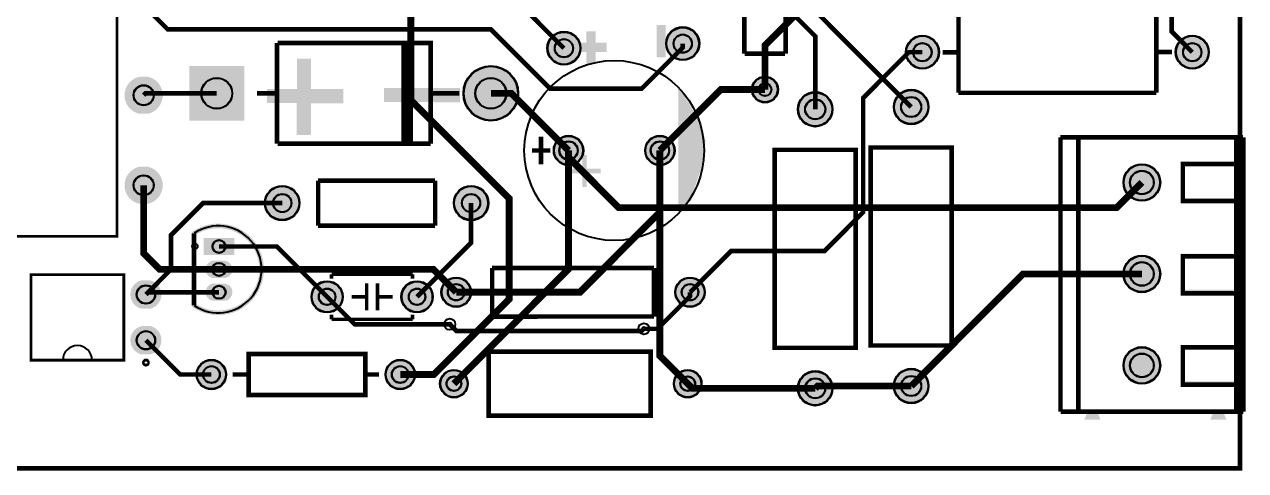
# Model space of a CAD drawing. Extents: x 610 to 6177, y 70 to 2783.
# Drawn here: x 3484 to 6157, y 70 to 1046 of the extents above; entities that cross this region are included whole.
import ezdxf

# ---------------------------------------------------------------- set-up
doc = ezdxf.new("R2010")
doc.units = 9
for name, color, linetype, true_color in [('BoardOutLine', 7, 'Continuous', 0xff00ff), ('BottomLayer', 7, 'Continuous', 0x0000ff), ('BottomSolderMaskLayer', 7, 'Continuous', 0xaa00ff), ('Document', 7, 'Continuous', 0xffffff), ('Hole', 7, 'Continuous', 0x222222), ('Multi-Layer', 7, 'Continuous', 0xc0c0c0), ('TopLayer', 7, 'Continuous', 0xff0000), ('TopSilkLayer', 7, 'Continuous', 0xffcc00), ('TopSolderMaskLayer', 7, 'Continuous', 0x800080)]:
    doc.layers.add(name, color=color, linetype=linetype, true_color=true_color)

msp = doc.modelspace()

# ---------------------------------------------------------------- hatches: boundary and pattern name
at = {"layer": 'BottomSolderMaskLayer'}
for points in [[(4628.6, 993.7, 1), (4701.4, 993.7, 1)], [(4888.6, 1003.7, 1), (4961.4, 1003.7, 1)], [(5413.3, 985, 1), (5486.2, 985, 1)], [(6003.8, 985, 1), (6076.7, 985, 1)], [(3965.1, 834.9), (3844.9, 834.9), (3844.9, 955.1), (3965.1, 955.1)], [(4444.9, 895, 1), (4565.1, 895, 1)], [(3755.1, 931.1, -0.785398), (3755.1, 850.4), (3734.9, 850.4, -0.785398), (3734.9, 931.1)], [(5076.4, 903.3, 1), (5133.6, 903.3, 1)], [(5177, 860.1, 1), (5253, 860.1, 1)], [(5387, 865.1, 1), (5463, 865.1, 1)], [(4642.5, 770, 1), (4707.5, 770, 1)], [(4842.5, 770, 1), (4907.5, 770, 1)], [(3755.1, 734.3, -0.785398), (3755.1, 653.5), (3734.9, 653.5, -0.785398), (3734.9, 734.3)], [(5889.6, 700, 1), (5970.4, 700, 1)], [(4010.3, 655, 1), (4086.3, 655, 1)], [(4423.7, 655, 1), (4499.7, 655, 1)], [(3943.3, 578.3), (3943.3, 541.7), (3876.7, 541.7), (3876.7, 578.3)], [(5889.6, 500, 1), (5970.4, 500, 1)], [(3924.6, 528.7, -0.785398), (3924.6, 491.3), (3895.4, 491.3, -0.785398), (3895.4, 528.7)], [(3740.3, 424, -0.785398), (3740.3, 486), (3759.7, 486, -0.785398), (3759.7, 424)], [(4112.1, 450, 1), (4181, 450, 1)], [(4309, 450, 1), (4377.9, 450, 1)], [(4396.6, 460, 1), (4461.6, 460, 1)], [(4908.4, 460, 1), (4973.4, 460, 1)], [(3924.6, 478.7, -0.785398), (3924.6, 441.3), (3895.4, 441.3, -0.785398), (3895.4, 478.7)], [(3740.3, 324, -0.785398), (3740.3, 386), (3759.7, 386, -0.785398), (3759.7, 324)], [(5889.6, 300, 1), (5970.4, 300, 1)], [(3860.8, 280, 1), (3925.8, 280, 1)], [(4274.2, 280, 1), (4339.2, 280, 1)], [(4393.6, 260, 1), (4454.6, 260, 1)], [(4905.4, 260, 1), (4966.4, 260, 1)], [(5177, 249.9, 1), (5253, 249.9, 1)], [(5387, 254.9, 1), (5463, 254.9, 1)]]:
    msp.add_hatch(color=256, dxfattribs=at).paths.add_polyline_path(points)
at = {"layer": 'Document'}
for points in [[(4867.9, 974.1), (4867.9, 1044.1), (4887.9, 1044.1), (4887.9, 974.1)], [(4734.3, 1030.6), (4734.3, 960.6), (4714.3, 960.6), (4714.3, 1030.6)], [(4688.3, 1005.7), (4758.3, 1005.7), (4758.3, 985.7), (4688.3, 985.7)], [(4079.9, 804), (4110.6, 804), (4111.4, 804.8), (4111.4, 970.1), (4110.6, 970.9), (4081.4, 970.9), (4080.7, 970.1), (4080.7, 953.6)], [(4181.8, 873), (4181.8, 903.7), (4181.1, 904.5), (4015.7, 904.5), (4014.9, 903.7), (4014.9, 874.6), (4015.7, 873.8), (4032.2, 873.8)], [(4437.8, 875.4), (4437.8, 906.1), (4437, 906.9), (4271.6, 906.9), (4270.8, 906.1), (4270.8, 877), (4271.6, 876.2), (4288.1, 876.2)], [(4705, 740), (4705, 690), (4715, 690), (4715, 760), (4705, 760)], [(4675, 730), (4745, 730), (4745, 720), (4675, 720)], [(6130.8, 744.1), (6016.6, 744.1), (6016.6, 736.2), (6130.8, 736.2)], [(6016.6, 736.2), (6016.6, 665.4), (6024.5, 665.4), (6024.5, 736.2)], [(6130.8, 657.5), (6016.6, 657.5), (6016.6, 665.4), (6130.8, 665.4)], [(3852.6, 426.9), (3852, 427.4), (3851.5, 427.9), (3851.1, 428.4), (3850.8, 429.1), (3850.5, 429.7), (3850.4, 430.4), (3850.3, 431.1), (3850.3, 431.1), (3850.4, 431.8), (3850.5, 432.4), (3850.7, 433), (3851, 433.6), (3851.3, 434.2), (3851.8, 434.6), (3852.3, 435.1), (3852.8, 435.4), (3853.4, 435.7), (3854, 435.9), (3854.7, 436.1), (3855.3, 436.1), (3855.3, 436.1), (3856.1, 436.1), (3856.8, 435.9), (3857.5, 435.6), (3858.1, 435.2), (3858.1, 435.2), (3860.5, 433.7), (3862.9, 432.3), (3865.3, 430.9), (3867.8, 429.6), (3870.3, 428.4), (3872.9, 427.2), (3875.5, 426.2), (3878.1, 425.2), (3880.7, 424.3), (3883.4, 423.5), (3886.1, 422.8), (3888.8, 422.1), (3891.6, 421.6), (3894.3, 421.1), (3897.1, 420.7), (3899.9, 420.4), (3902.7, 420.2), (3905.4, 420), (3908.2, 420), (3908.2, 420), (3911, 420), (3913.7, 420.2), (3916.4, 420.4), (3919.1, 420.7), (3921.8, 421), (3924.5, 421.5), (3927.1, 422), (3929.8, 422.6), (3932.4, 423.3), (3935, 424.1), (3937.6, 424.9), (3940.2, 425.8), (3942.7, 426.8), (3945.2, 427.9), (3947.6, 429.1), (3950.1, 430.3), (3952.5, 431.6), (3954.8, 433), (3957.1, 434.4), (3959.4, 435.9), (3961.6, 437.5), (3963.7, 439.2), (3965.9, 440.9), (3967.9, 442.6), (3969.9, 444.5), (3971.9, 446.4), (3973.8, 448.3), (3975.6, 450.3), (3977.4, 452.4), (3979.1, 454.5), (3980.7, 456.7), (3982.3, 458.9), (3983.8, 461.1), (3985.3, 463.4), (3986.6, 465.8), (3987.9, 468.2), (3989.2, 470.6), (3990.3, 473.1), (3991.4, 475.6), (3992.4, 478.1), (3993.3, 480.6), (3994.2, 483.2), (3994.9, 485.8), (3995.6, 488.5), (3996.2, 491.1), (3996.8, 493.8), (3997.2, 496.5), (3997.6, 499.2), (3997.9, 501.9), (3998.1, 504.6), (3998.2, 507.3), (3998.2, 510), (3998.2, 512.7), (3998.1, 515.4), (3997.9, 518.1), (3997.6, 520.8), (3997.2, 523.5), (3996.8, 526.2), (3996.2, 528.9), (3995.6, 531.5), (3994.9, 534.2), (3994.2, 536.8), (3993.3, 539.4), (3992.4, 541.9), (3991.4, 544.4), (3990.3, 546.9), (3989.2, 549.4), (3987.9, 551.8), (3986.6, 554.2), (3985.3, 556.6), (3983.8, 558.9), (3982.3, 561.1), (3980.7, 563.3), (3979.1, 565.5), (3977.4, 567.6), (3975.6, 569.7), (3973.8, 571.7), (3971.9, 573.6), (3969.9, 575.5), (3967.9, 577.4), (3965.9, 579.1), (3963.7, 580.8), (3961.6, 582.5), (3959.4, 584.1), (3957.1, 585.6), (3954.8, 587), (3952.5, 588.4), (3950.1, 589.7), (3947.6, 590.9), (3945.2, 592.1), (3942.7, 593.1), (3940.2, 594.2), (3937.6, 595.1), (3935, 595.9), (3932.4, 596.7), (3929.8, 597.4), (3927.1, 598), (3924.5, 598.5), (3921.8, 599), (3919.1, 599.3), (3916.4, 599.6), (3913.7, 599.8), (3911, 600), (3908.2, 600), (3908.2, 600), (3905.4, 600), (3902.7, 599.8), (3899.9, 599.6), (3897.1, 599.3), (3894.3, 598.9), (3891.6, 598.4), (3888.8, 597.9), (3886.1, 597.2), (3883.4, 596.5), (3880.7, 595.7), (3878.1, 594.8), (3875.5, 593.8), (3872.9, 592.8), (3870.3, 591.6), (3867.8, 590.4), (3865.3, 589.1), (3862.9, 587.7), (3860.5, 586.3), (3858.1, 584.8), (3858.1, 584.8), (3857.5, 584.4), (3856.8, 584.1), (3856.1, 584), (3855.4, 583.9), (3855.4, 583.9), (3854.7, 584), (3854.1, 584.1), (3853.4, 584.3), (3852.9, 584.6), (3852.3, 585), (3851.8, 585.4), (3851.4, 585.9), (3851, 586.4), (3850.7, 587), (3850.5, 587.6), (3850.4, 588.3), (3850.4, 588.9), (3850.4, 588.9), (3850.4, 589.6), (3850.6, 590.3), (3850.8, 591), (3851.1, 591.6), (3851.5, 592.1), (3852, 592.6), (3852.6, 593.1), (3855.1, 594.7), (3857.6, 596.2), (3860.1, 597.7), (3862.8, 599.1), (3865.4, 600.4), (3868.1, 601.6), (3870.8, 602.7), (3873.6, 603.8), (3876.3, 604.8), (3879.2, 605.7), (3882, 606.5), (3884.8, 607.2), (3887.7, 607.9), (3890.6, 608.4), (3893.5, 608.9), (3896.5, 609.3), (3899.4, 609.6), (3902.3, 609.8), (3905.3, 610), (3908.2, 610), (3911.1, 610), (3914, 609.8), (3916.8, 609.6), (3919.6, 609.3), (3922.5, 609), (3925.3, 608.5), (3928.1, 608), (3930.9, 607.4), (3933.7, 606.7), (3936.4, 605.9), (3939.1, 605.1), (3941.8, 604.2), (3944.5, 603.2), (3947.2, 602.1), (3949.8, 601), (3952.4, 599.7), (3954.9, 598.4), (3957.4, 597.1), (3959.9, 595.6), (3962.3, 594.1), (3964.7, 592.5), (3967, 590.9), (3969.3, 589.2), (3971.5, 587.4), (3973.7, 585.6), (3975.9, 583.7), (3977.9, 581.7), (3980, 579.7), (3981.9, 577.6), (3983.8, 575.5), (3985.7, 573.3), (3987.4, 571.1), (3989.1, 568.8), (3990.8, 566.4), (3992.4, 564.1), (3993.9, 561.6), (3995.3, 559.2), (3996.7, 556.7), (3998, 554.1), (3999.2, 551.5), (4000.4, 548.9), (4001.4, 546.3), (4002.4, 543.6), (4003.4, 540.9), (4004.2, 538.2), (4005, 535.4), (4005.6, 532.6), (4006.3, 529.9), (4006.8, 527.1), (4007.2, 524.2), (4007.6, 521.4), (4007.9, 518.6), (4008.1, 515.7), (4008.2, 512.9), (4008.2, 510), (4008.2, 507.1), (4008.1, 504.3), (4007.9, 501.4), (4007.6, 498.6), (4007.2, 495.8), (4006.8, 492.9), (4006.3, 490.1), (4005.6, 487.4), (4005, 484.6), (4004.2, 481.8), (4003.4, 479.1), (4002.4, 476.4), (4001.4, 473.7), (4000.4, 471.1), (3999.2, 468.5), (3998, 465.9), (3996.7, 463.3), (3995.3, 460.8), (3993.9, 458.4), (3992.4, 455.9), (3990.8, 453.6), (3989.1, 451.2), (3987.4, 448.9), (3985.7, 446.7), (3983.8, 444.5), (3981.9, 442.4), (3980, 440.3), (3977.9, 438.3), (3975.9, 436.3), (3973.7, 434.4), (3971.5, 432.6), (3969.3, 430.8), (3967, 429.1), (3964.7, 427.5), (3962.3, 425.9), (3959.9, 424.4), (3957.4, 422.9), (3954.9, 421.6), (3952.4, 420.3), (3949.8, 419), (3947.2, 417.9), (3944.5, 416.8), (3941.8, 415.8), (3939.1, 414.9), (3936.4, 414.1), (3933.7, 413.3), (3930.9, 412.6), (3928.1, 412), (3925.3, 411.5), (3922.5, 411), (3919.6, 410.7), (3916.8, 410.4), (3914, 410.2), (3911.1, 410), (3908.2, 410), (3908.2, 410), (3905.3, 410), (3902.3, 410.2), (3899.4, 410.4), (3896.5, 410.7), (3893.5, 411.1), (3890.6, 411.6), (3887.7, 412.1), (3884.8, 412.8), (3882, 413.5), (3879.1, 414.3), (3876.3, 415.2), (3873.6, 416.2), (3870.8, 417.3), (3868.1, 418.4), (3865.4, 419.6), (3862.7, 421), (3860.1, 422.3), (3857.6, 423.8), (3855, 425.3), (3852.6, 426.9)], [(6130.8, 544.1), (6016.6, 544.1), (6016.6, 536.2), (6130.8, 536.2)], [(6016.6, 536.2), (6016.6, 465.4), (6024.5, 465.4), (6024.5, 536.2)], [(6130.8, 457.5), (6016.6, 457.5), (6016.6, 465.4), (6130.8, 465.4)], [(6130.8, 344.1), (6016.6, 344.1), (6016.6, 336.2), (6130.8, 336.2)], [(6016.6, 336.2), (6016.6, 265.4), (6024.5, 265.4), (6024.5, 336.2)], [(6130.8, 257.5), (6016.6, 257.5), (6016.6, 265.4), (6130.8, 265.4)], [(5831.6, 200.8), (5839.4, 181.1), (5804, 181.1), (5811.9, 200.8)], [(6107.2, 200.8), (6115, 181.1), (6079.6, 181.1), (6087.5, 200.8)]]:
    msp.add_hatch(color=256, dxfattribs=at).paths.add_polyline_path(points)
at = {"layer": 'Multi-Layer'}
for points in [[(4629.6, 993.7, 1), (4700.4, 993.7, 1)], [(4889.6, 1003.7, 1), (4960.4, 1003.7, 1)], [(5414.3, 985, 1), (5485.2, 985, 1)], [(6004.8, 985, 1), (6075.7, 985, 1)], [(3964.1, 835.9), (3845.9, 835.9), (3845.9, 954.1), (3964.1, 954.1)], [(4445.9, 895, 1), (4564.1, 895, 1)], [(3754.8, 930.1, -0.785398), (3754.8, 851.4), (3735.2, 851.4, -0.785398), (3735.2, 930.1)], [(5077.4, 903.3, 1), (5132.6, 903.3, 1)], [(5178, 860.1, 1), (5252, 860.1, 1)], [(5388, 865.1, 1), (5462, 865.1, 1)], [(4643.5, 770, 1), (4706.5, 770, 1)], [(4843.5, 770, 1), (4906.5, 770, 1)], [(3754.8, 733.3, -0.785398), (3754.8, 654.5), (3735.2, 654.5, -0.785398), (3735.2, 733.3)], [(5890.6, 700, 1), (5969.4, 700, 1)], [(4011.3, 655, 1), (4085.3, 655, 1)], [(4424.7, 655, 1), (4498.7, 655, 1)], [(3941.5, 577.7), (3941.5, 542.3), (3878.5, 542.3), (3878.5, 577.7)], [(5890.6, 500, 1), (5969.4, 500, 1)], [(3923.8, 527.7, -0.785398), (3923.8, 492.3), (3896.2, 492.3, -0.785398), (3896.2, 527.7)], [(3740.6, 425, -0.785398), (3740.6, 485), (3759.4, 485, -0.785398), (3759.4, 425)], [(4113.1, 450, 1), (4180, 450, 1)], [(4310, 450, 1), (4376.9, 450, 1)], [(4397.6, 460, 1), (4460.6, 460, 1)], [(4909.4, 460, 1), (4972.4, 460, 1)], [(3923.8, 477.7, -0.785398), (3923.8, 442.3), (3896.2, 442.3, -0.785398), (3896.2, 477.7)], [(3740.6, 325, -0.785398), (3740.6, 385), (3759.4, 385, -0.785398), (3759.4, 325)], [(5890.6, 300, 1), (5969.4, 300, 1)], [(3861.8, 280, 1), (3924.8, 280, 1)], [(4275.2, 280, 1), (4338.2, 280, 1)], [(4394.6, 260, 1), (4453.6, 260, 1)], [(4906.4, 260, 1), (4965.4, 260, 1)], [(5178, 249.9, 1), (5252, 249.9, 1)], [(5388, 254.9, 1), (5462, 254.9, 1)]]:
    msp.add_hatch(color=256, dxfattribs=at).paths.add_polyline_path(points)
at = {"layer": 'TopSilkLayer'}
msp.add_hatch(color=256, dxfattribs=at).paths.add_polyline_path([(4915, 910), (4915, 630), (4945, 670), (4965, 730), (4975, 790), (4965, 830)])
at = {"layer": 'TopSolderMaskLayer'}
for points in [[(4628.6, 993.7, 1), (4701.4, 993.7, 1)], [(4888.6, 1003.7, 1), (4961.4, 1003.7, 1)], [(5413.3, 985, 1), (5486.2, 985, 1)], [(6003.8, 985, 1), (6076.7, 985, 1)], [(3965.1, 834.9), (3844.9, 834.9), (3844.9, 955.1), (3965.1, 955.1)], [(4444.9, 895, 1), (4565.1, 895, 1)], [(3755.1, 931.1, -0.785398), (3755.1, 850.4), (3734.9, 850.4, -0.785398), (3734.9, 931.1)], [(5076.4, 903.3, 1), (5133.6, 903.3, 1)], [(5177, 860.1, 1), (5253, 860.1, 1)], [(5387, 865.1, 1), (5463, 865.1, 1)], [(4642.5, 770, 1), (4707.5, 770, 1)], [(4842.5, 770, 1), (4907.5, 770, 1)], [(3755.1, 734.3, -0.785398), (3755.1, 653.5), (3734.9, 653.5, -0.785398), (3734.9, 734.3)], [(5889.6, 700, 1), (5970.4, 700, 1)], [(4010.3, 655, 1), (4086.3, 655, 1)], [(4423.7, 655, 1), (4499.7, 655, 1)], [(3943.3, 578.3), (3943.3, 541.7), (3876.7, 541.7), (3876.7, 578.3)], [(5889.6, 500, 1), (5970.4, 500, 1)], [(3924.6, 528.7, -0.785398), (3924.6, 491.3), (3895.4, 491.3, -0.785398), (3895.4, 528.7)], [(3740.3, 424, -0.785398), (3740.3, 486), (3759.7, 486, -0.785398), (3759.7, 424)], [(4112.1, 450, 1), (4181, 450, 1)], [(4309, 450, 1), (4377.9, 450, 1)], [(4396.6, 460, 1), (4461.6, 460, 1)], [(4908.4, 460, 1), (4973.4, 460, 1)], [(3924.6, 478.7, -0.785398), (3924.6, 441.3), (3895.4, 441.3, -0.785398), (3895.4, 478.7)], [(3740.3, 324, -0.785398), (3740.3, 386), (3759.7, 386, -0.785398), (3759.7, 324)], [(5889.6, 300, 1), (5970.4, 300, 1)], [(3860.8, 280, 1), (3925.8, 280, 1)], [(4274.2, 280, 1), (4339.2, 280, 1)], [(4393.6, 260, 1), (4454.6, 260, 1)], [(4905.4, 260, 1), (4966.4, 260, 1)], [(5177, 249.9, 1), (5253, 249.9, 1)], [(5387, 254.9, 1), (5463, 254.9, 1)]]:
    msp.add_hatch(color=256, dxfattribs=at).paths.add_polyline_path(points)

# ---------------------------------------------------------------- linework, layer by layer
at = {"layer": 'BoardOutLine', "const_width": 10}
msp.add_lwpolyline([(625, 2770), (6145, 2770), (6145, 75), (625, 75), (625, 2770)], close=True, dxfattribs=at)
at = {"layer": 'BottomLayer'}
for points, const_width in [([(6040.3, 985), (5995, 1030.3), (5995, 1495), (5950, 1540), (5725, 1540), (5705, 1520)], 10), ([(4665, 993.7), (4578.7, 1080), (4305, 1080), (4090, 1295), (3865, 1295), (3840, 1320)], 10), ([(5425, 1150), (5255, 1150), (5105, 1000), (5105, 903.3)], 15), ([(3745, 1087.6), (3797.6, 1035), (4505, 1035), (4635, 905), (4835, 905), (4925, 995), (4925, 1003.7)], 10), ([(4940.9, 460), (5030.9, 550), (5235, 550), (5320, 635), (5320, 885), (5420, 985), (5449.7, 985)], 10), ([(4875, 770), (5008.3, 903.3), (5105, 903.3)], 15), ([(3745, 890.8), (3749.2, 895), (3905, 895)], 10), ([(4429.1, 460), (4700, 460), (4875, 635), (4875, 770)], 15), ([(4875, 770), (4875, 320.9), (4935.9, 260)], 15), ([(3745, 693.9), (3745, 545), (3780, 510), (3910, 510)], 15), ([(3910, 510), (4379.1, 510), (4429.1, 460)], 15), ([(5425, 254.9), (5670.1, 500), (5930, 500)], 15), ([(4415, 390), (4430, 375), (4835, 375), (4840, 380)], 10), ([(4935.9, 260), (4946, 249.9), (5215, 249.9)], 15), ([(5215, 249.9), (5220, 254.9), (5425, 254.9)], 15)]:
    msp.add_lwpolyline(points, dxfattribs=dict(at, const_width=const_width))
at = {"layer": 'BottomSolderMaskLayer'}
for centre, radius in [((4665, 993.7), 36.4), ((4925, 1003.7), 36.4), ((4925, 1003.7), 20.2), ((5449.7, 985), 36.4), ((6040.3, 985), 36.4), ((4665, 993.7), 20.2), ((5449.7, 985), 20.2), ((6040.3, 985), 20.2), ((4505, 895), 60.1), ((3745, 890.8), 22.2), ((3905, 895), 34), ((4505, 895), 34), ((5105, 903.3), 28.6), ((5105, 903.3), 14.3), ((5215, 860.1), 38), ((5215, 860.1), 22.2), ((5425, 865.1), 38), ((5425, 865.1), 22.2), ((4675, 770), 32.5), ((4875, 770), 32.5), ((4675, 770), 20.3), ((4875, 770), 20.3), ((5930, 700), 40.4), ((5930, 700), 26.2), ((3745, 693.9), 22.2), ((4048.3, 655), 38), ((4048.3, 655), 20.2), ((4461.7, 655), 38), ((4461.7, 655), 20.2), ((3910, 560), 14.6), ((5930, 500), 40.4), ((3910, 510), 14.6), ((5930, 500), 26.2), ((4146.6, 450), 34.5), ((4343.4, 450), 34.5), ((4429.1, 460), 32.5), ((4940.9, 460), 32.5), ((3750, 455), 20.3), ((3910, 460), 14.6), ((4146.6, 450), 18.2), ((4343.4, 450), 18.2), ((4429.1, 460), 18.3), ((4940.9, 460), 18.3), ((3750, 355), 20.3), ((5930, 300), 40.4), ((5930, 300), 26.2), ((3893.3, 280), 32.5), ((3893.3, 280), 18.6), ((4306.7, 280), 32.5), ((4306.7, 280), 18.6), ((4424.1, 260), 30.5), ((4424.1, 260), 16.3), ((4935.9, 260), 30.5), ((4935.9, 260), 16.3), ((5215, 249.9), 38), ((5215, 249.9), 22.2), ((5425, 254.9), 38), ((5425, 254.9), 22.2)]:
    msp.add_circle(centre, radius, dxfattribs=at)
at = {"layer": 'Document'}
for centre in [(3857.2, 560.4), (3750, 305)]:
    msp.add_circle(centre, 5.91, dxfattribs=at)
at = {"layer": 'Hole'}
for centre in [(4415, 390), (4840, 380)]:
    msp.add_circle(centre, 4, dxfattribs=at)
at = {"layer": 'Multi-Layer'}
for centre, radius in [((4665, 993.7), 35.4), ((4925, 1003.7), 35.4), ((4925, 1003.7), 19.7), ((5449.7, 985), 35.4), ((6040.3, 985), 35.4), ((4665, 993.7), 19.7), ((5449.7, 985), 19.7), ((6040.3, 985), 19.7), ((4505, 895), 59.1), ((3745, 890.8), 21.7), ((3905, 895), 33.5), ((4505, 895), 33.5), ((5105, 903.3), 27.6), ((5105, 903.3), 13.8), ((5215, 860.1), 37), ((5425, 865.1), 37), ((5425, 865.1), 21.7), ((5215, 860.1), 21.7), ((4675, 770), 31.5), ((4675, 770), 19.7), ((4875, 770), 31.5), ((4875, 770), 19.7), ((5930, 700), 39.4), ((5930, 700), 25.6), ((3745, 693.9), 21.7), ((4048.3, 655), 37), ((4048.3, 655), 19.7), ((4461.7, 655), 37), ((4461.7, 655), 19.7), ((3910, 560), 13.8), ((5930, 500), 39.4), ((3910, 510), 13.8), ((5930, 500), 25.6), ((4146.6, 450), 33.5), ((4343.4, 450), 33.5), ((4429.1, 460), 31.5), ((4940.9, 460), 31.5), ((3750, 455), 19.7), ((3910, 460), 13.8), ((4146.6, 450), 17.7), ((4343.4, 450), 17.7), ((4429.1, 460), 17.7), ((4940.9, 460), 17.7), ((4415, 390), 12.2), ((3750, 355), 19.7), ((4840, 380), 12.2), ((5930, 300), 39.4), ((5930, 300), 25.6), ((3893.3, 280), 31.5), ((3893.3, 280), 18), ((4306.7, 280), 31.5), ((4306.7, 280), 18), ((4424.1, 260), 29.5), ((4424.1, 260), 15.7), ((4935.9, 260), 29.5), ((4935.9, 260), 15.7), ((5215, 249.9), 37), ((5215, 249.9), 21.7), ((5425, 254.9), 37), ((5425, 254.9), 21.7)]:
    msp.add_circle(centre, radius, dxfattribs=at)
at = {"layer": 'TopLayer'}
for points, const_width in [([(5425, 865.1), (5040.1, 1250), (4870, 1250), (4820, 1300), (4820, 1360)], 10), ([(4306.7, 280), (4380, 280), (4545, 445), (4545, 665), (4330, 880), (4330, 1165), (4445, 1280), (4608.7, 1280), (4665, 1336.3)], 15), ([(5215, 860.1), (5215, 1020), (5020, 1215), (4835, 1215), (4755, 1295), (4755, 1345)], 10), ([(4675, 770), (4550, 895), (4505, 895)], 15), ([(4424.1, 260), (4675, 510.9), (4675, 770)], 15), ([(5930, 700), (5875, 645), (4785, 645), (4675, 755), (4675, 770)], 15), ([(3750, 455), (3805, 510), (3805, 585), (3875, 655), (4048.3, 655)], 10), ([(4343.4, 450), (4461.7, 568.3), (4461.7, 655)], 10), ([(4146.6, 450), (4036.6, 560), (3910, 560)], 10), ([(3750, 455), (3755, 460), (3910, 460)], 10), ([(4146.6, 450), (4206.6, 390), (4415, 390)], 10), ([(4840, 380), (4870, 380), (4940.9, 450.9), (4940.9, 460)], 10), ([(3750, 355), (3825, 280), (3893.3, 280)], 10)]:
    msp.add_lwpolyline(points, dxfattribs=dict(at, const_width=const_width))
at = {"layer": 'TopSilkLayer'}
for points, const_width in [([(3153.8, 2183.6), (2916.4, 2183.6), (2916.4, 582.1), (3686.8, 582.1), (3686.8, 2183.6), (3449.4, 2183.6)], 6), ([(5059.7, 982), (5059.7, 1238)], 10), ([(5150.3, 1238), (5150.3, 982)], 10), ([(5528.5, 1073.4), (5528.5, 896.2)], 10), ([(5961.5, 1073.4), (5961.5, 896.2)], 10), ([(4037, 784.8), (4037, 1005.2)], 10), ([(4038.6, 1005.2), (4373.2, 1005.2), (4373.2, 784.8)], 10), ([(4314.1, 1005.2), (4314.1, 784.8)], 10), ([(4322, 1005.2), (4322, 784.8)], 10), ([(4329.9, 1005.2), (4329.9, 784.8)], 10), ([(5528.5, 984.8), (5494.2, 984.8)], 10), ([(5961.5, 985.4), (5995.7, 985.4)], 10), ([(5149.1, 982), (5060.9, 982)], 10), ([(5104.8, 982), (5104.8, 940)], 10), ([(3992.9, 895), (4036.2, 895)], 10), ([(4373.2, 895), (4436.2, 895)], 10), ([(5528.5, 896.2), (5961.5, 896.2)], 10), ([(4615, 800), (4615, 740)], 10), ([(5751.6, 799), (6151.6, 799)], 10), ([(5751.9, 199), (5751.9, 799)], 10), ([(5791, 198.3), (5791, 798.3)], 10), ([(6136.4, 199.4), (6136.4, 799.4)], 10), ([(6151.9, 199), (6151.9, 799)], 10), ([(4373.2, 784.8), (4038.6, 784.8)], 10), ([(4595, 770), (4635, 770)], 10), ([(6136.5, 740.7), (6019.6, 740.7), (6019.6, 659.5), (6136.5, 659.5)], 10), ([(4127, 704.2), (4127, 605.8)], 10), ([(4127, 704.2), (4383, 704.2)], 10), ([(4383, 704.2), (4383, 605.8)], 10), ([(3855.3, 588.9), (3855.4, 431.1)], 10), ([(4383, 605.8), (4127, 605.8)], 10), ([(6136.5, 538.6), (6019.6, 538.6), (6019.6, 457.4), (6136.5, 457.4)], 10), ([(4507.8, 513.1), (4862.2, 513.2)], 10), ([(4507.8, 406.8), (4507.8, 513.1)], 10), ([(4862.2, 406.9), (4862.2, 513.2)], 10), ([(4156.4, 499.2), (4333.6, 499.2)], 7.87), ([(4156.4, 499.2), (4156.4, 489.4)], 7.87), ([(4233.2, 479.5), (4233.2, 420.5)], 7.87), ([(4256.8, 420.5), (4256.8, 479.5)], 7.87), ([(4333.6, 499.2), (4333.6, 489.4)], 7.87), ([(4233.2, 450), (4200, 450)], 7.87), ([(4256.8, 450), (4290, 450)], 7.87), ([(4156.4, 410.6), (4156.4, 400.8)], 7.87), ([(4333.6, 400.8), (4156.4, 400.8)], 7.87), ([(4333.6, 410.6), (4333.6, 400.8)], 7.87), ([(4862.2, 406.9), (4507.8, 406.8)], 10), ([(6136.5, 339.3), (6019.6, 339.3), (6019.6, 258.1), (6136.5, 258.1)], 10), ([(3970, 280), (3940, 280)], 10), ([(4230, 280), (4260, 280)], 10), ([(5751.9, 199), (6151.9, 199)], 10)]:
    msp.add_lwpolyline(points, dxfattribs=dict(at, const_width=const_width))
for points, const_width in [([(5126.4, 338.5), (5126.4, 771.5), (5303.6, 771.5), (5303.6, 338.5), (5126.4, 338.5)], 10), ([(5513.6, 776.5), (5513.6, 343.5), (5336.4, 343.5), (5336.4, 776.5), (5513.6, 776.5)], 10), ([(3701.6, 311.4), (3498.4, 311.4), (3498.4, 498.6), (3701.6, 498.6), (3701.6, 311.4)], 6), ([(3975, 325), (4230, 325), (4230, 235), (3975, 235), (3975, 325)], 10), ([(4855, 190), (4500, 190), (4500, 330), (4855, 330), (4855, 190)], 10)]:
    msp.add_lwpolyline(points, close=True, dxfattribs=dict(at, const_width=const_width))
for centre, radius in [((4775, 770), 196.8), ((3750, 307.2), 5.91)]:
    msp.add_circle(centre, radius, dxfattribs=at)
for centre, radius, start, end in [((3908.2, 510), 95, 236.1683, 123.8258), ((3600, 311.4), 32, 0, 180)]:
    msp.add_arc(centre, radius, start, end, dxfattribs=at)
at = {"layer": 'TopSolderMaskLayer'}
for centre, radius in [((4665, 993.7), 36.4), ((4925, 1003.7), 36.4), ((4925, 1003.7), 20.2), ((5449.7, 985), 36.4), ((6040.3, 985), 36.4), ((4665, 993.7), 20.2), ((5449.7, 985), 20.2), ((6040.3, 985), 20.2), ((4505, 895), 60.1), ((3745, 890.8), 22.2), ((3905, 895), 34), ((4505, 895), 34), ((5105, 903.3), 28.6), ((5105, 903.3), 14.3), ((5215, 860.1), 38), ((5215, 860.1), 22.2), ((5425, 865.1), 38), ((5425, 865.1), 22.2), ((4675, 770), 32.5), ((4875, 770), 32.5), ((4675, 770), 20.3), ((4875, 770), 20.3), ((5930, 700), 40.4), ((5930, 700), 26.2), ((3745, 693.9), 22.2), ((4048.3, 655), 38), ((4048.3, 655), 20.2), ((4461.7, 655), 38), ((4461.7, 655), 20.2), ((3910, 560), 14.6), ((5930, 500), 40.4), ((3910, 510), 14.6), ((5930, 500), 26.2), ((4146.6, 450), 34.5), ((4343.4, 450), 34.5), ((4429.1, 460), 32.5), ((4940.9, 460), 32.5), ((3750, 455), 20.3), ((3910, 460), 14.6), ((4146.6, 450), 18.2), ((4343.4, 450), 18.2), ((4429.1, 460), 18.3), ((4940.9, 460), 18.3), ((3750, 355), 20.3), ((5930, 300), 40.4), ((5930, 300), 26.2), ((3893.3, 280), 32.5), ((3893.3, 280), 18.6), ((4306.7, 280), 32.5), ((4306.7, 280), 18.6), ((4424.1, 260), 30.5), ((4424.1, 260), 16.3), ((4935.9, 260), 30.5), ((4935.9, 260), 16.3), ((5215, 249.9), 38), ((5215, 249.9), 22.2), ((5425, 254.9), 38), ((5425, 254.9), 22.2)]:
    msp.add_circle(centre, radius, dxfattribs=at)

doc.saveas('drawing.dxf')
